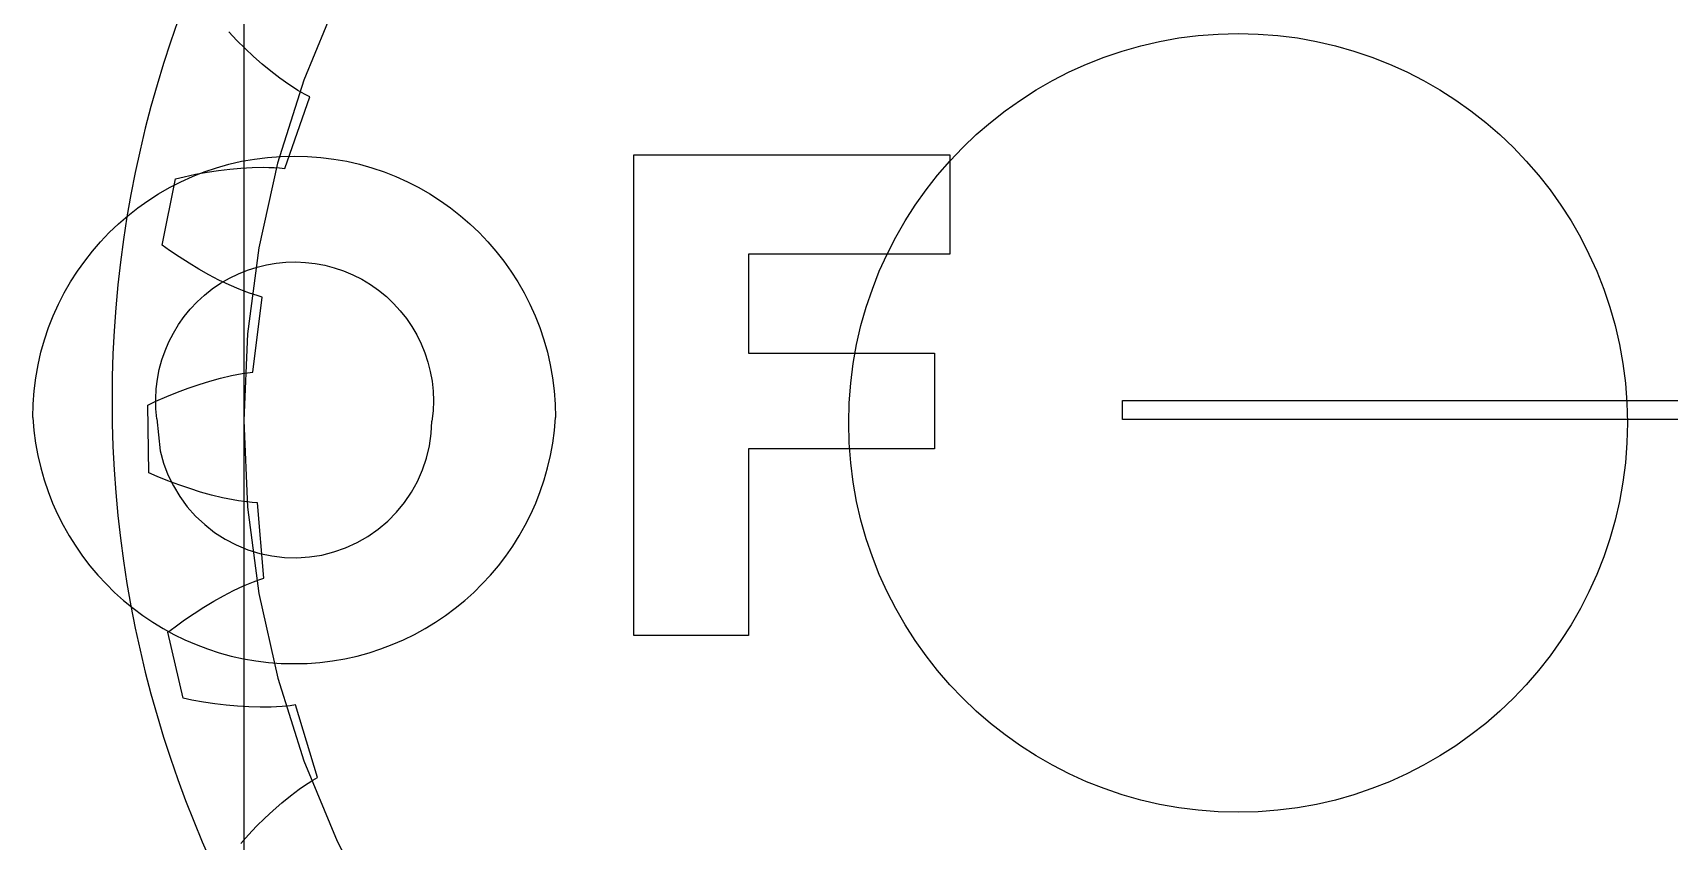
# Model space of a CAD drawing. Header units: millimetres. Extents: x -658 to 1307, y -81 to 472.
# Drawn here: x 453.26 to 462.72, y 369.95 to 374.62 of the extents above; entities that cross this region are included whole.
import ezdxf

# ---------------------------------------------------------------- set-up
doc = ezdxf.new("R2010")
doc.units = ezdxf.units.MM
doc.layers.get('0').update_dxf_attribs({"true_color": 0xffffff})
for name, color, linetype, true_color in [('a', 7, 'Continuous', 0xffffff), ('gears', 134, 'Continuous', 0x009987), ('Layer1', 252, 'Continuous', 0x777799), ('Layer2', 36, 'Continuous', 0x664400), ('Layer3', 134, 'Continuous', 0x009987), ('Layer4', 252, 'Continuous', 0x777799), ('servo', 36, 'Continuous', 0x664400), ('Version_1', 252, 'Continuous', 0x777799)]:
    doc.layers.add(name, color=color, linetype=linetype, true_color=true_color)

# ---------------------------------------------------------------- blocks, each defined once
blk = doc.blocks.new('Group_10')
for p, q in [((6.295279999999996, 8.551459999999999), (6.295279999999996, 8.551459999999999, 3)), ((5.712937148519322, 8.474793109150404), (5.712937148519322, 8.474793109150404, 3)), ((6.87762285148067, 8.474793109150404), (6.87762285148067, 8.474793109150404, 3)), ((5.170279999999998, 8.250017158514988), (5.170279999999998, 8.250017158514988, 3)), ((7.420279999999994, 8.250017158514988), (7.420279999999994, 8.250017158514988, 3)), ((4.704289742330266, 7.892450257669731), (4.704289742330266, 7.892450257669731, 3)), ((7.886270257669726, 7.892450257669731), (7.886270257669726, 7.892450257669731, 3)), ((4.346722841485009, 7.426459999999999), (4.346722841485009, 7.426459999999999, 3)), ((8.243837158514989, 7.426459999999999), (8.243837158514989, 7.426459999999999, 3)), ((4.121946890849593, 6.883802851480671), (4.121946890849593, 6.883802851480671, 3)), ((8.4686131091504, 6.883802851480671), (8.4686131091504, 6.883802851480671, 3)), ((4.045279999999995, 6.301459999999999), (4.045279999999995, 6.301459999999999, 3)), ((8.545279999999998, 6.301459999999999), (8.545279999999998, 6.301459999999999, 3)), ((4.121946890849586, 5.719117148519328), (4.121946890849586, 5.719117148519328, 3)), ((8.4686131091504, 5.719117148519326), (8.4686131091504, 5.719117148519326, 3)), ((4.346722841485004, 5.176459999999998), (4.346722841485004, 5.176459999999998, 3)), ((8.243837158514983, 5.176459999999996), (8.243837158514983, 5.176459999999996, 3)), ((4.704289742330266, 4.710469742330267), (4.704289742330266, 4.710469742330267, 3)), ((7.886270257669726, 4.710469742330265), (7.886270257669726, 4.710469742330265, 3)), ((5.170279999999998, 4.352902841485011), (5.170279999999998, 4.352902841485011, 3)), ((7.420279999999994, 4.352902841485009), (7.420279999999994, 4.352902841485009, 3)), ((5.712937148519322, 4.128126890849593), (5.712937148519322, 4.128126890849593, 3)), ((6.87762285148067, 4.128126890849593), (6.87762285148067, 4.128126890849593, 3)), ((6.295279999999996, 4.051459999999997), (6.295279999999996, 4.051459999999997, 3))]:
    blk.add_line(p, q)
for centre in [(6.295279999999996, 6.301459999999999), (6.295279999999996, 6.301459999999999, 3)]:
    blk.add_circle(centre, 2.250000000000001)
at = {"layer": 'a'}
for p, q in [((0.2872899999999977, 7.806939999999997), (0.2346799999999984, 7.849959999999998)), ((0.2872899999999977, 7.806939999999997, 3), (0.2346799999999984, 7.849959999999998, 3)), ((0.3404999999999956, 7.765739999999999), (0.2872899999999977, 7.806939999999997)), ((0.3404999999999956, 7.765739999999999, 3), (0.2872899999999977, 7.806939999999997, 3)), ((0.2872899999999977, 7.806939999999997), (0.2872899999999977, 7.806939999999997, 3)), ((0.3942799999999997, 7.726429999999997), (0.3404999999999956, 7.765739999999999)), ((0.3942799999999997, 7.726429999999997, 3), (0.3404999999999956, 7.765739999999999, 3)), ((0.3404999999999956, 7.765739999999999), (0.3404999999999956, 7.765739999999999, 3)), ((0.4486499999999993, 7.689109999999998), (0.3942799999999997, 7.726429999999997)), ((0.4486499999999993, 7.689109999999998, 3), (0.3942799999999997, 7.726429999999997, 3)), ((0.3942799999999997, 7.726429999999997), (0.3942799999999997, 7.726429999999997, 3)), ((0.5035999999999968, 7.653879999999999), (0.4486499999999993, 7.689109999999998)), ((0.5035999999999968, 7.653879999999999, 3), (0.4486499999999993, 7.689109999999998, 3)), ((0.4486499999999993, 7.689109999999998), (0.4486499999999993, 7.689109999999998, 3)), ((0.5591499999999988, 7.620909999999999), (0.5035999999999968, 7.653879999999999)), ((0.5591499999999988, 7.620909999999999, 3), (0.5035999999999968, 7.653879999999999, 3)), ((0.5035999999999968, 7.653879999999999), (0.5035999999999968, 7.653879999999999, 3)), ((0.6153299999999976, 7.590399999999999), (0.5591499999999988, 7.620909999999999)), ((0.6153299999999976, 7.590399999999999, 3), (0.5591499999999988, 7.620909999999999, 3)), ((0.5591499999999988, 7.620909999999999), (0.5591499999999988, 7.620909999999999, 3)), ((0.6436699999999974, 7.576169999999999), (0.6153299999999976, 7.590399999999999)), ((0.6436699999999974, 7.576169999999999, 3), (0.6153299999999976, 7.590399999999999, 3)), ((0.6153299999999976, 7.590399999999999), (0.6153299999999976, 7.590399999999999, 3)), ((0.672189999999998, 7.562679999999999), (0.6436699999999974, 7.576169999999999)), ((0.672189999999998, 7.562679999999999, 3), (0.6436699999999974, 7.576169999999999, 3)), ((0.6436699999999974, 7.576169999999999), (0.6436699999999974, 7.576169999999999, 3)), ((0.65107, 7.105789999999997), (0.7443799999999969, 7.532869999999997)), ((0.65107, 7.105789999999997, 3), (0.7443799999999969, 7.532869999999997, 3)), ((0.7153299999999974, 7.544039999999998), (0.672189999999998, 7.562679999999999)), ((0.7153299999999974, 7.544039999999998, 3), (0.672189999999998, 7.562679999999999, 3)), ((0.672189999999998, 7.562679999999999), (0.672189999999998, 7.562679999999999, 3)), ((0.7443799999999969, 7.532869999999997), (0.7153299999999974, 7.544039999999998)), ((0.7443799999999969, 7.532869999999997, 3), (0.7153299999999974, 7.544039999999998, 3)), ((0.7153299999999974, 7.544039999999998), (0.7153299999999974, 7.544039999999998, 3)), ((0.7443799999999969, 7.532869999999997), (0.7443799999999969, 7.532869999999997, 3)), ((0.4622399999999984, 7.088659999999997), (0.5255599999999964, 7.097399999999999)), ((0.4622399999999984, 7.088659999999997, 3), (0.5255599999999964, 7.097399999999999, 3)), ((0.5255599999999964, 7.097399999999999), (0.5570999999999967, 7.100729999999999)), ((0.5255599999999964, 7.097399999999999, 3), (0.5570999999999967, 7.100729999999999, 3)), ((0.5255599999999964, 7.097399999999999), (0.5255599999999964, 7.097399999999999, 3)), ((0.5570999999999967, 7.100729999999999), (0.5885399999999991, 7.103299999999996)), ((0.5570999999999967, 7.100729999999999, 3), (0.5885399999999991, 7.103299999999996, 3)), ((0.5570999999999967, 7.100729999999999), (0.5570999999999967, 7.100729999999999, 3)), ((0.5885399999999991, 7.103299999999996), (0.6198700000000005, 7.105029999999998)), ((0.5885399999999991, 7.103299999999996, 3), (0.6198700000000005, 7.105029999999998, 3)), ((0.5885399999999991, 7.103299999999996), (0.5885399999999991, 7.103299999999996, 3)), ((0.6198700000000005, 7.105029999999998), (0.65107, 7.105789999999997)), ((0.6198700000000005, 7.105029999999998, 3), (0.65107, 7.105789999999997, 3)), ((0.6198700000000005, 7.105029999999998), (0.6198700000000005, 7.105029999999998, 3)), ((0.65107, 7.105789999999997), (0.65107, 7.105789999999997, 3)), ((0.0778499999999965, 6.988689999999998), (0.1422499999999988, 7.010399999999997)), ((0.0778499999999965, 6.988689999999998, 3), (0.1422499999999988, 7.010399999999997, 3)), ((0.1422499999999988, 7.010399999999997), (0.2065599999999951, 7.030199999999996)), ((0.1422499999999988, 7.010399999999997, 3), (0.2065599999999951, 7.030199999999996, 3)), ((0.1422499999999988, 7.010399999999997), (0.1422499999999988, 7.010399999999997, 3)), ((0.2065599999999951, 7.030199999999996), (0.2707499999999984, 7.048019999999998)), ((0.2065599999999951, 7.030199999999996, 3), (0.2707499999999984, 7.048019999999998, 3)), ((0.2065599999999951, 7.030199999999996), (0.2065599999999951, 7.030199999999996, 3)), ((0.2707499999999984, 7.048019999999998), (0.3347799999999961, 7.063789999999999)), ((0.2707499999999984, 7.048019999999998, 3), (0.3347799999999961, 7.063789999999999, 3)), ((0.2707499999999984, 7.048019999999998), (0.2707499999999984, 7.048019999999998, 3)), ((0.3347799999999961, 7.063789999999999), (0.3986299999999987, 7.077379999999998)), ((0.3347799999999961, 7.063789999999999, 3), (0.3986299999999987, 7.077379999999998, 3)), ((0.3347799999999961, 7.063789999999999), (0.3347799999999961, 7.063789999999999, 3)), ((0.3986299999999987, 7.077379999999998), (0.4622399999999984, 7.088659999999997)), ((0.3986299999999987, 7.077379999999998, 3), (0.4622399999999984, 7.088659999999997, 3)), ((0.3986299999999987, 7.077379999999998), (0.3986299999999987, 7.077379999999998, 3)), ((0.4622399999999984, 7.088659999999997), (0.4622399999999984, 7.088659999999997, 3)), ((0, 6.580609999999997), (0.0294999999999958, 6.971189999999999)), ((0, 6.580609999999997, 3), (0.0294999999999958, 6.971189999999999, 3)), ((0.0294999999999958, 6.971189999999999), (0.0778499999999965, 6.988689999999998)), ((0.0294999999999958, 6.971189999999999, 3), (0.0778499999999965, 6.988689999999998, 3)), ((0.0294999999999958, 6.971189999999999), (0.0294999999999958, 6.971189999999999, 3)), ((0.0778499999999965, 6.988689999999998), (0.0778499999999965, 6.988689999999998, 3)), ((0.0451599999999977, 6.556049999999999), (0, 6.580609999999997)), ((0.0451599999999977, 6.556049999999999, 3), (0, 6.580609999999997, 3)), ((0, 6.580609999999997), (0, 6.580609999999997, 3)), ((0.10558, 6.524909999999999), (0.0451599999999977, 6.556049999999999)), ((0.10558, 6.524909999999999, 3), (0.0451599999999977, 6.556049999999999, 3)), ((0.0451599999999977, 6.556049999999999), (0.0451599999999977, 6.556049999999999, 3)), ((0.1661799999999975, 6.495679999999998), (0.10558, 6.524909999999999)), ((0.1661799999999975, 6.495679999999998, 3), (0.10558, 6.524909999999999, 3)), ((0.10558, 6.524909999999999), (0.10558, 6.524909999999999, 3)), ((0.2269699999999989, 6.46841), (0.1661799999999975, 6.495679999999998)), ((0.2269699999999989, 6.46841, 3), (0.1661799999999975, 6.495679999999998, 3)), ((0.1661799999999975, 6.495679999999998), (0.1661799999999975, 6.495679999999998, 3)), ((0.2878999999999995, 6.443199999999998), (0.2269699999999989, 6.46841)), ((0.2878999999999995, 6.443199999999998, 3), (0.2269699999999989, 6.46841, 3)), ((0.2269699999999989, 6.46841), (0.2269699999999989, 6.46841, 3)), ((0.3489799999999971, 6.420169999999998), (0.2878999999999995, 6.443199999999998)), ((0.3489799999999971, 6.420169999999998, 3), (0.2878999999999995, 6.443199999999998, 3)), ((0.2878999999999995, 6.443199999999998), (0.2878999999999995, 6.443199999999998, 3)), ((0.4101699999999957, 6.399469999999997), (0.3489799999999971, 6.420169999999998)), ((0.4101699999999957, 6.399469999999997, 3), (0.3489799999999971, 6.420169999999998, 3)), ((0.3489799999999971, 6.420169999999998), (0.3489799999999971, 6.420169999999998, 3)), ((0.4714699999999954, 6.381309999999997), (0.4101699999999957, 6.399469999999997)), ((0.4714699999999954, 6.381309999999997, 3), (0.4101699999999957, 6.399469999999997, 3)), ((0.4101699999999957, 6.399469999999997), (0.4101699999999957, 6.399469999999997, 3)), ((0.5021499999999991, 6.373279999999998), (0.4714699999999954, 6.381309999999997)), ((0.5021499999999991, 6.373279999999998, 3), (0.4714699999999954, 6.381309999999997, 3)), ((0.4714699999999954, 6.381309999999997), (0.4714699999999954, 6.381309999999997, 3)), ((0.5328400000000003, 6.366019999999997), (0.5021499999999991, 6.373279999999998)), ((0.5328400000000003, 6.366019999999997, 3), (0.5021499999999991, 6.373279999999998, 3)), ((0.5021499999999991, 6.373279999999998), (0.5021499999999991, 6.373279999999998, 3)), ((0.5789199999999968, 6.356749999999999), (0.5328400000000003, 6.366019999999997)), ((0.5789199999999968, 6.356749999999999, 3), (0.5328400000000003, 6.366019999999997, 3)), ((0.5328400000000003, 6.366019999999997), (0.5328400000000003, 6.366019999999997, 3)), ((0.609659999999997, 6.35186), (0.5789199999999968, 6.356749999999999)), ((0.609659999999997, 6.35186, 3), (0.5789199999999968, 6.356749999999999, 3)), ((0.5789199999999968, 6.356749999999999), (0.5789199999999968, 6.356749999999999, 3)), ((0.6071799999999994, 5.914719999999999), (0.609659999999997, 6.35186)), ((0.6071799999999994, 5.914719999999999, 3), (0.609659999999997, 6.35186, 3)), ((0.609659999999997, 6.35186), (0.609659999999997, 6.35186, 3)), ((0.426029999999999, 5.858699999999999), (0.4861599999999996, 5.880419999999998)), ((0.426029999999999, 5.858699999999999, 3), (0.4861599999999996, 5.880419999999998, 3)), ((0.4861599999999996, 5.880419999999998), (0.5163099999999986, 5.890229999999999)), ((0.4861599999999996, 5.880419999999998, 3), (0.5163099999999986, 5.890229999999999, 3)), ((0.4861599999999996, 5.880419999999998), (0.4861599999999996, 5.880419999999998, 3)), ((0.5163099999999986, 5.890229999999999), (0.5465299999999974, 5.899279999999998)), ((0.5163099999999986, 5.890229999999999, 3), (0.5465299999999974, 5.899279999999998, 3)), ((0.5163099999999986, 5.890229999999999), (0.5163099999999986, 5.890229999999999, 3)), ((0.5465299999999974, 5.899279999999998), (0.5768199999999958, 5.90748)), ((0.5465299999999974, 5.899279999999998, 3), (0.5768199999999958, 5.90748, 3)), ((0.5465299999999974, 5.899279999999998), (0.5465299999999974, 5.899279999999998, 3)), ((0.5768199999999958, 5.90748), (0.6071799999999994, 5.914719999999999)), ((0.5768199999999958, 5.90748, 3), (0.6071799999999994, 5.914719999999999, 3)), ((0.5768199999999958, 5.90748), (0.5768199999999958, 5.90748, 3)), ((0.6071799999999994, 5.914719999999999), (0.6071799999999994, 5.914719999999999, 3)), ((0.1880999999999955, 5.74836), (0.2471799999999955, 5.77914)), ((0.1880999999999955, 5.74836, 3), (0.2471799999999955, 5.77914, 3)), ((0.2471799999999955, 5.77914), (0.3065399999999998, 5.807869999999999)), ((0.2471799999999955, 5.77914, 3), (0.3065399999999998, 5.807869999999999, 3)), ((0.2471799999999955, 5.77914), (0.2471799999999955, 5.77914, 3)), ((0.3065399999999998, 5.807869999999999), (0.3661599999999964, 5.834439999999999)), ((0.3065399999999998, 5.807869999999999, 3), (0.3661599999999964, 5.834439999999999, 3)), ((0.3065399999999998, 5.807869999999999), (0.3065399999999998, 5.807869999999999, 3)), ((0.3661599999999964, 5.834439999999999), (0.426029999999999, 5.858699999999999)), ((0.3661599999999964, 5.834439999999999, 3), (0.426029999999999, 5.858699999999999, 3)), ((0.3661599999999964, 5.834439999999999), (0.3661599999999964, 5.834439999999999, 3)), ((0.426029999999999, 5.858699999999999), (0.426029999999999, 5.858699999999999, 3)), ((0.0271799999999982, 5.653829999999999), (0.070829999999996, 5.68099)), ((0.0271799999999982, 5.653829999999999, 3), (0.070829999999996, 5.68099, 3)), ((0.070829999999996, 5.68099), (0.1293099999999973, 5.715619999999999)), ((0.070829999999996, 5.68099, 3), (0.1293099999999973, 5.715619999999999, 3)), ((0.070829999999996, 5.68099), (0.070829999999996, 5.68099, 3)), ((0.1293099999999973, 5.715619999999999), (0.1880999999999955, 5.74836)), ((0.1293099999999973, 5.715619999999999, 3), (0.1880999999999955, 5.74836, 3)), ((0.1293099999999973, 5.715619999999999), (0.1293099999999973, 5.715619999999999, 3)), ((0.1880999999999955, 5.74836), (0.1880999999999955, 5.74836, 3)), ((0.0795199999999964, 5.265649999999998), (0.0271799999999982, 5.653829999999999)), ((0.0795199999999964, 5.265649999999998, 3), (0.0271799999999982, 5.653829999999999, 3)), ((0.0271799999999982, 5.653829999999999), (0.0271799999999982, 5.653829999999999, 3)), ((0.1288099999999965, 5.251009999999999), (0.0795199999999964, 5.265649999999998)), ((0.1288099999999965, 5.251009999999999, 3), (0.0795199999999964, 5.265649999999998, 3)), ((0.0795199999999964, 5.265649999999998), (0.0795199999999964, 5.265649999999998, 3)), ((0.194379999999998, 5.23312), (0.1288099999999965, 5.251009999999999)), ((0.194379999999998, 5.23312, 3), (0.1288099999999965, 5.251009999999999, 3)), ((0.1288099999999965, 5.251009999999999), (0.1288099999999965, 5.251009999999999, 3)), ((0.2597400000000005, 5.21712), (0.194379999999998, 5.23312)), ((0.2597400000000005, 5.21712, 3), (0.194379999999998, 5.23312, 3)), ((0.194379999999998, 5.23312), (0.194379999999998, 5.23312, 3)), ((0.3248600000000001, 5.203089999999999), (0.2597400000000005, 5.21712)), ((0.3248600000000001, 5.203089999999999, 3), (0.2597400000000005, 5.21712, 3)), ((0.2597400000000005, 5.21712), (0.2597400000000005, 5.21712, 3)), ((0.3897099999999986, 5.191099999999999), (0.3248600000000001, 5.203089999999999)), ((0.3897099999999986, 5.191099999999999, 3), (0.3248600000000001, 5.203089999999999, 3)), ((0.3248600000000001, 5.203089999999999), (0.3248600000000001, 5.203089999999999, 3)), ((0.4542399999999971, 5.181269999999999), (0.3897099999999986, 5.191099999999999)), ((0.4542399999999971, 5.181269999999999, 3), (0.3897099999999986, 5.191099999999999, 3)), ((0.3897099999999986, 5.191099999999999), (0.3897099999999986, 5.191099999999999, 3)), ((0.5183999999999965, 5.173750000000001), (0.4542399999999971, 5.181269999999999)), ((0.5183999999999965, 5.173750000000001, 3), (0.4542399999999971, 5.181269999999999, 3)), ((0.4542399999999971, 5.181269999999999), (0.4542399999999971, 5.181269999999999, 3)), ((0.5821300000000005, 5.16873), (0.5183999999999965, 5.173750000000001)), ((0.5821300000000005, 5.16873, 3), (0.5183999999999965, 5.173750000000001, 3)), ((0.5183999999999965, 5.173750000000001), (0.5183999999999965, 5.173750000000001, 3)), ((0.6138100000000002, 5.167249999999998), (0.5821300000000005, 5.16873)), ((0.6138100000000002, 5.167249999999998, 3), (0.5821300000000005, 5.16873, 3)), ((0.5821300000000005, 5.16873), (0.5821300000000005, 5.16873, 3)), ((0.6453500000000005, 5.16653), (0.6138100000000002, 5.167249999999998)), ((0.6453500000000005, 5.16653, 3), (0.6138100000000002, 5.167249999999998, 3)), ((0.6138100000000002, 5.167249999999998), (0.6138100000000002, 5.167249999999998, 3)), ((0.6923399999999982, 5.16705), (0.6453500000000005, 5.16653)), ((0.6923399999999982, 5.16705, 3), (0.6453500000000005, 5.16653, 3)), ((0.6453500000000005, 5.16653), (0.6453500000000005, 5.16653, 3)), ((0.7234299999999967, 5.168649999999999), (0.6923399999999982, 5.16705)), ((0.7234299999999967, 5.168649999999999, 3), (0.6923399999999982, 5.16705, 3)), ((0.6923399999999982, 5.16705), (0.6923399999999982, 5.16705, 3)), ((0.8118899999999994, 4.740549999999999), (0.7234299999999967, 5.168649999999999)), ((0.8118899999999994, 4.740549999999999, 3), (0.7234299999999967, 5.168649999999999, 3)), ((0.7234299999999967, 5.168649999999999), (0.7234299999999967, 5.168649999999999, 3)), ((0.783689999999999, 4.72716), (0.8118899999999994, 4.740549999999999)), ((0.783689999999999, 4.72716, 3), (0.8118899999999994, 4.740549999999999, 3)), ((0.8118899999999994, 4.740549999999999), (0.8118899999999994, 4.740549999999999, 3)), ((0.5928199999999985, 4.61192), (0.6463499999999964, 4.648089999999999)), ((0.5928199999999985, 4.61192, 3), (0.6463499999999964, 4.648089999999999, 3)), ((0.6463499999999964, 4.648089999999999), (0.7006399999999988, 4.68183)), ((0.6463499999999964, 4.648089999999999, 3), (0.7006399999999988, 4.68183, 3)), ((0.6463499999999964, 4.648089999999999), (0.6463499999999964, 4.648089999999999, 3)), ((0.7006399999999988, 4.68183), (0.7280999999999956, 4.697709999999998)), ((0.7006399999999988, 4.68183, 3), (0.7280999999999956, 4.697709999999998, 3)), ((0.7006399999999988, 4.68183), (0.7006399999999988, 4.68183, 3)), ((0.7280999999999956, 4.697709999999998), (0.7557800000000003, 4.71284)), ((0.7280999999999956, 4.697709999999998, 3), (0.7557800000000003, 4.71284, 3)), ((0.7280999999999956, 4.697709999999998), (0.7280999999999956, 4.697709999999998, 3)), ((0.7557800000000003, 4.71284), (0.783689999999999, 4.72716)), ((0.7557800000000003, 4.71284, 3), (0.783689999999999, 4.72716, 3)), ((0.7557800000000003, 4.71284), (0.7557800000000003, 4.71284, 3)), ((0.783689999999999, 4.72716), (0.783689999999999, 4.72716, 3)), ((0.4879400000000006, 4.533079999999999), (0.5400299999999983, 4.57353)), ((0.4879400000000006, 4.533079999999999, 3), (0.5400299999999983, 4.57353, 3)), ((0.5400299999999983, 4.57353), (0.5928199999999985, 4.61192)), ((0.5400299999999983, 4.57353, 3), (0.5928199999999985, 4.61192, 3)), ((0.5400299999999983, 4.57353), (0.5400299999999983, 4.57353, 3)), ((0.5928199999999985, 4.61192), (0.5928199999999985, 4.61192, 3)), ((0.3358499999999973, 4.40042), (0.3858600000000004, 4.446439999999999)), ((0.3358499999999973, 4.40042, 3), (0.3858600000000004, 4.446439999999999, 3)), ((0.3858600000000004, 4.446439999999999), (0.436559999999997, 4.490689999999998)), ((0.3858600000000004, 4.446439999999999, 3), (0.436559999999997, 4.490689999999998, 3)), ((0.3858600000000004, 4.446439999999999), (0.3858600000000004, 4.446439999999999, 3)), ((0.436559999999997, 4.490689999999998), (0.4879400000000006, 4.533079999999999)), ((0.436559999999997, 4.490689999999998, 3), (0.4879400000000006, 4.533079999999999, 3)), ((0.436559999999997, 4.490689999999998), (0.436559999999997, 4.490689999999998, 3)), ((0.4879400000000006, 4.533079999999999), (0.4879400000000006, 4.533079999999999, 3)), ((0.2987999999999964, 4.36477), (0.3358499999999973, 4.40042)), ((0.2987999999999964, 4.36477, 3), (0.3358499999999973, 4.40042, 3)), ((0.4307099999999956, 3.995949999999998), (0.2987999999999964, 4.36477)), ((0.4307099999999956, 3.995949999999998, 3), (0.2987999999999964, 4.36477, 3)), ((0.2987999999999964, 4.36477), (0.2987999999999964, 4.36477, 3)), ((0.3358499999999973, 4.40042), (0.3358499999999973, 4.40042, 3)), ((0.481969999999995, 3.991889999999999), (0.4307099999999956, 3.995949999999998)), ((0.481969999999995, 3.991889999999999, 3), (0.4307099999999956, 3.995949999999998, 3)), ((0.4307099999999956, 3.995949999999998), (0.4307099999999956, 3.995949999999998, 3)), ((0.5498199999999983, 3.988019999999999), (0.481969999999995, 3.991889999999999)), ((0.5498199999999983, 3.988019999999999, 3), (0.481969999999995, 3.991889999999999, 3)), ((0.481969999999995, 3.991889999999999), (0.481969999999995, 3.991889999999999, 3)), ((0.6170800000000003, 3.985960000000001), (0.5498199999999983, 3.988019999999999)), ((0.6170800000000003, 3.985960000000001, 3), (0.5498199999999983, 3.988019999999999, 3)), ((0.5498199999999983, 3.988019999999999), (0.5498199999999983, 3.988019999999999, 3)), ((0.6836999999999966, 3.985769999999998), (0.6170800000000003, 3.985960000000001)), ((0.6836999999999966, 3.985769999999998, 3), (0.6170800000000003, 3.985960000000001, 3)), ((0.6170800000000003, 3.985960000000001), (0.6170800000000003, 3.985960000000001, 3)), ((0.7496199999999964, 3.98753), (0.6836999999999966, 3.985769999999998)), ((0.7496199999999964, 3.98753, 3), (0.6836999999999966, 3.985769999999998, 3)), ((0.6836999999999966, 3.985769999999998), (0.6836999999999966, 3.985769999999998, 3)), ((0.8147799999999975, 3.991329999999999), (0.7496199999999964, 3.98753)), ((0.8147799999999975, 3.991329999999999, 3), (0.7496199999999964, 3.98753, 3)), ((0.7496199999999964, 3.98753), (0.7496199999999964, 3.98753, 3)), ((0.879099999999997, 3.997309999999998), (0.8147799999999975, 3.991329999999999)), ((0.879099999999997, 3.997309999999998, 3), (0.8147799999999975, 3.991329999999999, 3)), ((0.8147799999999975, 3.991329999999999), (0.8147799999999975, 3.991329999999999, 3)), ((0.942479999999997, 4.005649999999999), (0.879099999999997, 3.997309999999998)), ((0.942479999999997, 4.005649999999999, 3), (0.879099999999997, 3.997309999999998, 3)), ((0.879099999999997, 3.997309999999998), (0.879099999999997, 3.997309999999998, 3)), ((0.9737800000000001, 4.01079), (0.942479999999997, 4.005649999999999)), ((0.9737800000000001, 4.01079, 3), (0.942479999999997, 4.005649999999999, 3)), ((0.942479999999997, 4.005649999999999), (0.942479999999997, 4.005649999999999, 3)), ((1.004779999999998, 4.016639999999999), (0.9737800000000001, 4.01079)), ((1.004779999999998, 4.016639999999999, 3), (0.9737800000000001, 4.01079, 3)), ((0.9737800000000001, 4.01079), (0.9737800000000001, 4.01079, 3)), ((1.050639999999998, 4.026919999999998), (1.004779999999998, 4.016639999999999)), ((1.050639999999998, 4.026919999999998, 3), (1.004779999999998, 4.016639999999999, 3)), ((1.004779999999998, 4.016639999999999), (1.004779999999998, 4.016639999999999, 3)), ((1.08071, 4.034959999999999), (1.050639999999998, 4.026919999999998)), ((1.08071, 4.034959999999999, 3), (1.050639999999998, 4.026919999999998, 3)), ((1.050639999999998, 4.026919999999998), (1.050639999999998, 4.026919999999998, 3)), ((1.256239999999999, 3.634599999999998), (1.08071, 4.034959999999999)), ((1.256239999999999, 3.634599999999998, 3), (1.08071, 4.034959999999999, 3)), ((1.08071, 4.034959999999999), (1.08071, 4.034959999999999, 3)), ((1.183189999999998, 3.575269999999999), (1.207119999999996, 3.595829999999999)), ((1.183189999999998, 3.575269999999999, 3), (1.207119999999996, 3.595829999999999, 3)), ((1.207119999999996, 3.595829999999999), (1.231449999999998, 3.61564)), ((1.207119999999996, 3.595829999999999, 3), (1.231449999999998, 3.61564, 3)), ((1.207119999999996, 3.595829999999999), (1.207119999999996, 3.595829999999999, 3)), ((1.231449999999998, 3.61564), (1.256239999999999, 3.634599999999998)), ((1.231449999999998, 3.61564, 3), (1.256239999999999, 3.634599999999998, 3)), ((1.231449999999998, 3.61564), (1.231449999999998, 3.61564, 3)), ((1.256239999999999, 3.634599999999998), (1.256239999999999, 3.634599999999998, 3)), ((1.068709999999998, 3.463229999999999), (1.113549999999996, 3.509739999999999)), ((1.068709999999998, 3.463229999999999, 3), (1.113549999999996, 3.509739999999999, 3)), ((1.113549999999996, 3.509739999999999), (1.159639999999995, 3.554039999999999)), ((1.113549999999996, 3.509739999999999, 3), (1.159639999999995, 3.554039999999999, 3)), ((1.113549999999996, 3.509739999999999), (1.113549999999996, 3.509739999999999, 3)), ((1.159639999999995, 3.554039999999999), (1.183189999999998, 3.575269999999999)), ((1.159639999999995, 3.554039999999999, 3), (1.183189999999998, 3.575269999999999, 3)), ((1.159639999999995, 3.554039999999999), (1.159639999999995, 3.554039999999999, 3)), ((1.183189999999998, 3.575269999999999), (1.183189999999998, 3.575269999999999, 3)), ((0.9825099999999963, 3.36432), (1.025049999999997, 3.414709999999999)), ((0.9825099999999963, 3.36432, 3), (1.025049999999997, 3.414709999999999, 3)), ((1.025049999999997, 3.414709999999999), (1.068709999999998, 3.463229999999999)), ((1.025049999999997, 3.414709999999999, 3), (1.068709999999998, 3.463229999999999, 3)), ((1.025049999999997, 3.414709999999999), (1.025049999999997, 3.414709999999999, 3)), ((1.068709999999998, 3.463229999999999), (1.068709999999998, 3.463229999999999, 3)), ((0.9006699999999968, 3.25834), (0.9410599999999975, 3.312160000000001)), ((0.9006699999999968, 3.25834, 3), (0.9410599999999975, 3.312160000000001, 3)), ((0.9410599999999975, 3.312160000000001), (0.9825099999999963, 3.36432)), ((0.9410599999999975, 3.312160000000001, 3), (0.9825099999999963, 3.36432, 3)), ((0.9410599999999975, 3.312160000000001), (0.9410599999999975, 3.312160000000001, 3)), ((0.9825099999999963, 3.36432), (0.9825099999999963, 3.36432, 3)), ((0.8613299999999965, 3.20293), (0.9006699999999968, 3.25834)), ((0.8613299999999965, 3.20293, 3), (0.9006699999999968, 3.25834, 3)), ((0.9006699999999968, 3.25834), (0.9006699999999968, 3.25834, 3))]:
    blk.add_line(p, q, dxfattribs=at)
blk = doc.blocks.new('MicroServo_9g')
at = {"extrusion": (-2.942573720919545e-15, -1, 3.848328967874848e-30)}
blk.add_arc((10.24999999999991, 5.750000000000023, -26.50000000000002), 5.749999999999996, 179.9999999999998, 270.0000000000002, dxfattribs=at)
blk = doc.blocks.new('9g_Servo')
blk.add_blockref('MicroServo_9g', (-4.500000000000014, 0))
blk = doc.blocks.new('Group_11')
at = {"color": 18, "true_color": 0x000000}
for p, q in [((19.96924150729224, 21.25617766953859, 4.999999999999998), (19.96924150729224, 21.3655776695386, 4.999999999999998)), ((14.38953290199339, 21.25946930934624, 4.999999999999998), (14.40812722649197, 21.07376968803187, 4.999999999999998)), ((15.97524956641555, 21.17447964016754, 4.999999999999998), (15.97901655297051, 21.24667777809546, 4.999999999999998)), ((29.00917206058788, 21.25617766953859, 4.999999999999998), (19.96924150729224, 21.25617766953859, 4.999999999999998)), ((15.94818479252829, 21.03259454655722, 4.999999999999998), (15.96494394442576, 21.10292158357457, 4.999999999999998)), ((15.96494394442576, 21.10292158357457, 4.999999999999998), (15.97524956641555, 21.17447964016754, 4.999999999999998)), ((14.40812722649197, 21.07376968803187, 4.999999999999998), (14.4275074994799, 21.00411937341036, 4.999999999999998)), ((14.4275074994799, 21.00411937341036, 4.999999999999998), (14.45313064644899, 20.93651600332156, 4.999999999999998)), ((15.92511051056529, 20.96407930139344, 4.999999999999998), (15.94818479252829, 21.03259454655722, 4.999999999999998)), ((14.45313064644899, 20.93651600332156, 4.999999999999998), (14.48478506722294, 20.87151785755243, 4.999999999999998)), ((15.89591164976527, 20.897941658285, 4.999999999999998), (15.92511051056529, 20.96407930139344, 4.999999999999998)), ((14.48478506722294, 20.87151785755243, 4.999999999999998), (14.52220935437103, 20.80966170151749, 4.999999999999998)), ((14.52220935437103, 20.80966170151749, 4.999999999999998), (14.56509445195377, 20.75145835356154, 4.999999999999998)), ((15.82015329419849, 20.77495973548248, 4.999999999999998), (15.86082933913929, 20.8347277928035, 4.999999999999998)), ((15.86082933913929, 20.8347277928035, 4.999999999999998), (15.89591164976527, 20.897941658285, 4.999999999999998)), ((14.56509445195377, 20.75145835356154, 4.999999999999998), (14.61308620775792, 20.69738846653743, 4.999999999999998)), ((15.72340705932485, 20.6677028111738, 4.999999999999998), (15.7742194244346, 20.71913106080291, 4.999999999999998)), ((15.7742194244346, 20.71913106080291, 4.999999999999998), (15.82015329419849, 20.77495973548248, 4.999999999999998)), ((14.61308620775792, 20.69738846653743, 4.999999999999998), (14.66578829794382, 20.64789855849549, 4.999999999999998)), ((14.66578829794382, 20.64789855849549, 4.999999999999998), (14.72276549995308, 20.60339732526374, 4.999999999999998)), ((15.60886213280859, 20.57970655225456, 4.999999999999998), (15.66813581576589, 20.62109968956794, 4.999999999999998)), ((15.66813581576589, 20.62109968956794, 4.999999999999998), (15.72340705932485, 20.6677028111738, 4.999999999999998)), ((14.72276549995308, 20.60339732526374, 4.999999999999998), (14.78354728664872, 20.56425226537034, 4.999999999999998)), ((14.78354728664872, 20.56425226537034, 4.999999999999998), (14.84763171200501, 20.5307866451801, 4.999999999999998)), ((14.84763171200501, 20.5307866451801, 4.999999999999998), (14.91448955626139, 20.50327682930746, 4.999999999999998)), ((15.48029442662344, 20.51387170813188, 4.999999999999998), (15.54607550230894, 20.5438652305928, 4.999999999999998)), ((15.54607550230894, 20.5438652305928, 4.999999999999998), (15.60886213280859, 20.57970655225456, 4.999999999999998)), ((14.91448955626139, 20.50327682930746, 4.999999999999998), (14.98356869630634, 20.48194999835188, 4.999999999999998)), ((14.98356869630634, 20.48194999835188, 4.999999999999998), (15.05429866520114, 20.46698227280303, 4.999999999999998)), ((15.05429866520114, 20.46698227280303, 4.999999999999998), (15.12609536318991, 20.45849725860862, 4.999999999999998)), ((15.12609536318991, 20.45849725860862, 4.999999999999998), (15.19836588129177, 20.45656502641619, 4.999999999999998)), ((15.19836588129177, 20.45656502641619, 4.999999999999998), (15.27051339764133, 20.46120153291806, 4.999999999999998)), ((15.27051339764133, 20.46120153291806, 4.999999999999998), (15.34194210614209, 20.47236848907835, 4.999999999999998)), ((15.34194210614209, 20.47236848907835, 4.999999999999998), (15.41206213673098, 20.48997367633021, 4.999999999999998)), ((15.41206213673098, 20.48997367633021, 4.999999999999998), (15.48029442662344, 20.51387170813188, 4.999999999999998))]:
    blk.add_line(p, q, dxfattribs=at)
at = {"color": 18, "true_color": 0x000000, "extrusion": (0, 0, -1)}
for centre, radius, start, end in [((-15.18284689051034, 21.2669669395527, -4.999999999999998), 1.510980294761111, 0, 180), ((-15.18516433499754, 21.36361672843597, -4.999999999999998), 0.8024188819359368, 352.5424365752373, 188.37973073678)]:
    blk.add_arc(centre, radius, start, end, dxfattribs=at)
at = {"color": 18, "true_color": 0x000000}
blk.add_arc((15.18284689051034, 21.35851452105515, 4.999999999999998), 1.513751105973289, 183.4672098622701, 356.5327901377299, dxfattribs=at)
at = {"layer": 'Layer1', "color": 18, "true_color": 0x000000}
for p, q in [((17.14564124758155, 22.78392348081601, 4.999999999999998), (18.97291989295803, 22.78392348081601, 4.999999999999998)), ((17.14564124758155, 20.0078655388017, 4.999999999999998), (17.14564124758155, 22.78392348081601, 4.999999999999998)), ((18.97291989295803, 22.78392348081601, 4.999999999999998), (18.97291989295803, 22.2113486111675, 4.999999999999998)), ((18.97291989295803, 22.2113486111675, 4.999999999999998), (17.808133109395, 22.2113486111675, 4.999999999999998)), ((17.808133109395, 22.2113486111675, 4.999999999999998), (17.808133109395, 21.63911825106752, 4.999999999999998)), ((17.808133109395, 21.63911825106752, 4.999999999999998), (18.88265839124444, 21.63911825106752, 4.999999999999998)), ((18.88265839124444, 21.63911825106752, 4.999999999999998), (18.88265839124444, 21.08618042568492, 4.999999999999998)), ((19.96924150729224, 21.3655776695386, 4.999999999999998), (29.00917206058788, 21.3655776695386, 4.999999999999998)), ((18.88265839124444, 21.08618042568492, 4.999999999999998), (17.808133109395, 21.08618042568492, 4.999999999999998)), ((17.808133109395, 21.08618042568492, 4.999999999999998), (17.808133109395, 20.0078655388017, 4.999999999999998)), ((17.808133109395, 20.0078655388017, 4.999999999999998), (17.14564124758155, 20.0078655388017, 4.999999999999998))]:
    blk.add_line(p, q, dxfattribs=at)
blk = doc.blocks.new('Group_4')
for p, q in [((14.34216488985177, 22.89630935891848), (14.34216488985177, 22.89630935891848, 3)), ((14.18342569275169, 22.07994800830207), (14.18342569275169, 22.07994800830207, 3)), ((14.13022230909971, 21.25000018618061), (14.13022230909971, 21.25000018618061, 3)), ((14.18342569275169, 20.42005236405913), (14.18342569275169, 20.42005236405913, 3)), ((14.34216488985177, 19.60369101344272), (14.34216488985177, 19.60369101344272, 3.000000000000001)), ((14.6038412965832, 18.81428019160387), (14.6038412965832, 18.81428019160387, 3.000000000000001))]:
    blk.add_line(p, q)
for centre in [(20.63022230909968, 21.25000018618061), (20.63022230909968, 21.25000018618061, 3.000000000000001)]:
    blk.add_arc(centre, 6.500000000000001, 33.28407709226225, 326.7159229077375)
blk = doc.blocks.new('Group_14')
for p, q in [((14.89295725912592, 27.00022278620846, 3.003535480487847), (14.89168673232041, 21.24948891742774, 3.004714863859662)), ((14.89295725912592, 26.99999971682205, 0.0035354887811714), (14.89168673232041, 21.24926584804133, 0.0047148721529864)), ((14.89168673232041, 21.24948891742774, 3.004714863859662), (14.89295725912592, 4.500222957599859, 3.003535480487847)), ((14.89168673232041, 21.24926584804133, 0.0047148721529864), (14.89168673232041, 21.24948891742774, 3.004714863859662)), ((14.89168673232041, 21.24926584804133, 0.0047148721529864), (14.89295725912592, 4.499999888213452, 0.0035354887811714))]:
    blk.add_line(p, q)
blk = doc.blocks.new('Group_3')
for p, q in [((15.2379520859636, 23.21597013065511, 0.0010367738606182), (15.2379520859636, 23.21597013065511, 5.001036773860618)), ((15.08723329916136, 22.73752532488241, 0.0010985578345562), (15.08723329916136, 22.73752532488241, 5.001098557834556)), ((14.97878725175294, 22.24776513712859, 0.0011430121241996), (14.97878725175294, 22.24776513712859, 5.001143012124199)), ((14.91343928364078, 21.75041693814781, 0.0011697984056712), (14.91343928364078, 21.75041693814781, 5.001169798405671)), ((14.89168673232041, 21.24926584804133, 0.0011787128190371), (14.89168673232041, 21.24926584804133, 5.001178712819037)), ((14.91369514784192, 20.74812592920816, 0.0011696875203705), (14.91369514784192, 20.74812592920816, 5.00116968752037)), ((14.97929703287408, 20.25081115902723, 0.0011427911976027), (14.97929703287408, 20.25081115902723, 5.001142791197603)), ((15.08799311746029, 19.76110640318642, 0.001098228547995), (15.08799311746029, 19.76110640318642, 5.001098228547995)), ((15.23895615876454, 19.28273861056948, 0.0010363387201855), (15.23895615876454, 19.28273861056948, 5.001036338720185)), ((15.43103723688832, 18.81934844892469, 0.0009575927331759), (15.43103723688832, 18.81934844892469, 5.000957592733176))]:
    blk.add_line(p, q)
for points in [[(20.6402182055627, 27.00073351705861, -0.0011778506234443), (20.13907832883966, 26.97872509968662, -0.0009724095643784), (19.64176360044716, 26.91312320914077, -0.0007685368770923), (19.15205888575526, 26.80442711541972, -0.0005677841559639), (18.67369113333454, 26.65346406142918, -0.0003716792503963), (18.21030101062729, 26.46138296716401, -0.0001817146370802), (17.76541519626989, 26.22964568573319, 6.639385373e-07), (17.34241953993899, 25.96001587777539, 0.0001740684654011), (16.94453329399103, 25.65454558893589, 0.0003371792303072), (16.57478461300806, 25.31555963256091, 0.0004887548619014), (16.23598750771243, 24.94563789646378, 0.0006276417779733), (15.93072042864709, 24.54759570842096, 0.0007527829654328), (15.66130664260885, 24.12446240982799, 0.0008632260241632), (15.42979655118587, 23.67945830058194, 0.000958130415779), (15.2379520859636, 23.21597013065511, 0.0010367738606182), (15.08723329916136, 22.73752532488241, 0.0010985578345562), (14.97878725175294, 22.24776513712859, 0.0011430121241996), (14.91343928364078, 21.75041693814781, 0.0011697984056712), (14.89168673232041, 21.24926584804133, 0.0011787128190371)], [(20.6402182055627, 27.00073351705861, 4.998822149376556), (20.13907832883966, 26.97872509968662, 4.999027590435622), (19.64176360044716, 26.91312320914077, 4.999231463122908), (19.15205888575526, 26.80442711541972, 4.999432215844037), (18.67369113333454, 26.65346406142918, 4.999628320749604), (18.21030101062729, 26.46138296716401, 4.99981828536292), (17.76541519626989, 26.22964568573319, 5.000000663938537), (17.34241953993899, 25.96001587777539, 5.000174068465401), (16.94453329399103, 25.65454558893589, 5.000337179230307), (16.57478461300806, 25.31555963256091, 5.000488754861902), (16.23598750771243, 24.94563789646378, 5.000627641777974), (15.93072042864709, 24.54759570842096, 5.000752782965433), (15.66130664260885, 24.12446240982799, 5.000863226024164), (15.42979655118587, 23.67945830058194, 5.000958130415779), (15.2379520859636, 23.21597013065511, 5.001036773860618), (15.08723329916136, 22.73752532488241, 5.001098557834556), (14.97878725175294, 22.24776513712859, 5.001143012124199), (14.91343928364078, 21.75041693814781, 5.001169798405671), (14.89168673232041, 21.24926584804133, 5.001178712819037)], [(14.89168673232041, 21.24926584804133, 0.0011787128190371), (14.91369514784192, 20.74812592920816, 0.0011696875203705), (14.97929703287408, 20.25081115902723, 0.0011427911976027), (15.08799311746029, 19.76110640318642, 0.001098228547995), (15.23895615876454, 19.28273861056948, 0.0010363387201855), (15.43103723688832, 18.81934844892469, 0.0009575927331759), (15.66277449884535, 18.37446259718469, 0.0008625898914317), (15.93240428414559, 17.95146690531075, 0.0007520532238913), (16.23787454731583, 17.5535806259297, 0.0006268239814895), (16.57686047520539, 17.18383191387807, 0.0004878552342992), (16.94678218021778, 16.84503478011468, 0.0003362046183748), (17.34482433481278, 16.53976767539919, 0.0001730262864627), (17.76795759784981, 16.27035386672348, -4.378757212e-07)], [(14.89168673232041, 21.24926584804133, 5.001178712819037), (14.91369514784192, 20.74812592920816, 5.00116968752037), (14.97929703287408, 20.25081115902723, 5.001142791197603), (15.08799311746029, 19.76110640318642, 5.001098228547995), (15.23895615876454, 19.28273861056948, 5.001036338720185), (15.43103723688832, 18.81934844892469, 5.000957592733176), (15.66277449884535, 18.37446259718469, 5.000862589891431), (15.93240428414559, 17.95146690531075, 5.000752053223891), (16.23787454731583, 17.5535806259297, 5.00062682398149), (16.57686047520539, 17.18383191387807, 5.000487855234299), (16.94678218021778, 16.84503478011468, 5.000336204618375), (17.34482433481278, 16.53976767539919, 5.000173026286463), (17.76795759784981, 16.27035386672348, 4.999999562124279)]]:
    blk.add_polyline3d(points)
blk = doc.blocks.new('Group_28')
at = {"layer": 'gears', "color": 161, "true_color": 0x9999ff, "extrusion": (-1.93332698062974e-09, 2.06776703319919e-09, 1), "rotation": 353.1639999999949}
blk.add_blockref('Group_10', (40.13730710188717, 15.72873317403677, 26.5001816424314), dxfattribs=at)
at = {"layer": 'Layer1', "color": 153, "true_color": 0x6495ed}
blk.add_blockref('Group_11', (26.49999999999957, 0.0002230693864064, 29.50018235900303), dxfattribs=at)
at = {"layer": 'Layer2'}
blk.add_blockref('Group_4', (26.49999999999993, 0.1173185080976502, 26.50018235900302), dxfattribs=at)
at = {"layer": 'Layer3'}
blk.add_blockref('Group_3', (26.50000000000002, 0.0002230693864064, 21.50018235900303), dxfattribs=at)
at = {"layer": 'Layer4'}
blk.add_blockref('Group_14', (26.49999999999993, 0, 18.49664620796241), dxfattribs=at)
at = {"layer": 'servo', "color": 131, "true_color": 0x65ffff, "extrusion": (-0.9999999999999996, -1.490359525637595e-08, 2.980230706669049e-08), "rotation": 1.7075486689e-06}
blk.add_blockref('9g_Servo', (-27.00022155835651, 0.0001829206459222, -52.89295705057285), dxfattribs=at)

msp = doc.modelspace()

# ---------------------------------------------------------------- block references
at = {"layer": 'Version_1'}
msp.add_blockref('Group_28', (413.0920840572364, 351.1266723982782, -31.27100861669489), dxfattribs=at)

doc.saveas('drawing.dxf')
